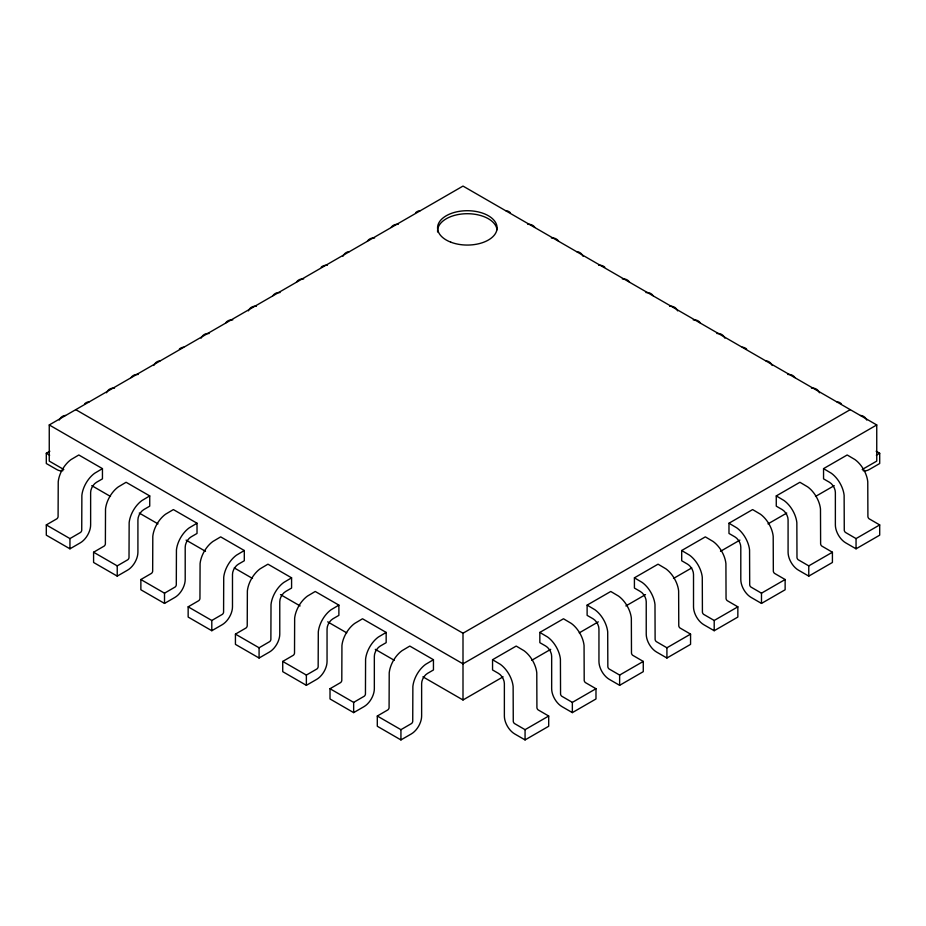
<?xml version="1.0" encoding="UTF-8"?>
<svg xmlns="http://www.w3.org/2000/svg" width="926" height="926" viewBox="0 0 926 926"><rect width="100%" height="100%" fill="white"/><g stroke="black" fill="none" stroke-linecap="round" stroke-linejoin="round"><path stroke-width="1.39" d="M63.801 469.505L49.252 461.102L49.252 424.953L463 186.08L876.748 424.953L876.748 461.102L862.199 469.505M62.945 470.639A14.631 8.45 60 0 1 56.648 469.482L46.3 463.509L46.3 453.265L49.842 451.217M102.45 468.625L94.614 473.279A20.928 12.084 -60 0 0 81.87 495.341L81.731 530.285A2.06 1.192 -60 0 1 80.481 532.462L69.948 538.585L46.3 524.926L46.3 535.17L69.948 548.817L80.284 542.844A14.631 8.45 -60 0 0 90.632 524.926L90.632 492.516A8.357 4.827 -60 0 1 96.535 482.272L102.45 478.858L102.45 468.625L78.814 454.979L70.966 459.62A20.928 12.084 -60 0 0 58.234 481.694L58.095 516.639A2.06 1.192 -60 0 1 56.833 518.815L46.3 524.926M149.734 495.919L141.898 500.572A20.928 12.084 -60 0 0 129.154 522.634L129.015 557.591A2.06 1.192 -60 0 1 127.765 559.767L117.232 565.879L93.584 552.232L93.584 562.464L117.232 576.122L127.568 570.15A14.631 8.45 -60 0 0 137.916 552.232L137.916 519.81A8.357 4.827 -60 0 1 143.831 509.578L149.734 506.163L149.734 495.919L126.098 482.272L118.25 486.926A20.928 12.084 -60 0 0 105.518 508.987L105.379 543.932A2.06 1.192 -60 0 1 104.117 546.109L93.584 552.232M197.018 523.225L189.182 527.878A20.928 12.084 -60 0 0 176.438 549.94L176.299 584.885A2.06 1.192 -60 0 1 175.049 587.061L164.515 593.184L140.868 579.526L140.868 589.769L164.515 603.416L174.852 597.444A14.631 8.45 -60 0 0 185.2 579.526L185.2 547.116A8.357 4.827 -60 0 1 191.115 536.872L197.018 533.457L197.018 523.225L173.382 509.578L165.534 514.219A20.928 12.084 -60 0 0 152.802 536.293L152.663 571.238A2.06 1.192 -60 0 1 151.401 573.414L140.868 579.526M244.302 550.519L236.466 555.172A20.928 12.084 -60 0 0 223.722 577.234L223.583 612.19A2.06 1.192 -60 0 1 222.333 614.366L211.799 620.478L188.152 606.831L188.152 617.063L211.799 630.722L222.136 624.749A14.631 8.45 -60 0 0 232.484 606.831L232.484 574.409A8.357 4.827 -60 0 1 238.399 564.177L244.302 560.762L244.302 550.519L220.666 536.872L212.818 541.525A20.928 12.084 -60 0 0 200.085 563.587L199.947 598.532A2.06 1.192 -60 0 1 198.685 600.708L188.152 606.831M291.586 577.824L283.75 582.477A20.928 12.084 -60 0 0 271.017 604.539L270.878 639.484A2.06 1.192 -60 0 1 269.616 641.66L259.083 647.783L235.435 634.125L235.435 644.369L259.083 658.016L269.431 652.043A14.631 8.45 -60 0 0 279.768 634.125L279.768 601.715A8.357 4.827 -60 0 1 285.683 591.471L291.586 588.056L291.586 577.824L267.95 564.177L260.102 568.83A20.928 12.084 -60 0 0 247.369 590.892L247.23 625.837A2.06 1.192 -60 0 1 245.969 628.013L235.435 634.125M338.881 605.118L331.033 609.771A20.928 12.084 -60 0 0 318.301 631.833L318.162 666.789A2.06 1.192 -60 0 1 316.9 668.966L306.367 675.077L282.731 661.43L282.731 671.663L306.367 685.321L316.715 679.348A14.631 8.45 -60 0 0 327.052 661.43L327.052 629.009A8.357 4.827 -60 0 1 332.966 618.776L338.881 615.362L338.881 605.118L315.234 591.471L307.397 596.124A20.928 12.084 -60 0 0 294.653 618.186L294.514 653.131A2.06 1.192 -60 0 1 293.264 655.307L282.731 661.43M386.165 632.423L378.317 637.076A20.928 12.084 -60 0 0 365.585 659.138L365.446 694.083A2.06 1.192 -60 0 1 364.184 696.259L353.651 702.383L330.015 688.724L330.015 698.968L353.651 712.615L363.999 706.642A14.631 8.45 -60 0 0 374.335 688.724L374.335 656.314A8.357 4.827 -60 0 1 380.25 646.07L386.165 642.656L386.165 632.423L362.517 618.776L354.681 623.429A20.928 12.084 -60 0 0 341.937 645.491L341.798 680.436A2.06 1.192 -60 0 1 340.548 682.612L330.015 688.724M75.758 409.651L463 633.222L850.242 409.651M433.449 659.717L425.601 664.37A20.928 12.084 -60 0 0 412.869 686.432L412.73 721.389A2.06 1.192 -60 0 1 411.468 723.565L400.935 729.676L377.299 716.029L377.299 726.262L400.935 739.92L411.283 733.948A14.631 8.45 -60 0 0 421.631 716.029L421.631 683.608A8.357 4.827 -60 0 1 427.534 673.376L433.449 669.961L433.449 659.717L409.801 646.07L401.965 650.723A20.928 12.084 -60 0 0 389.221 672.785L389.082 707.73A2.06 1.192 -60 0 1 387.832 709.906L377.299 716.029M876.748 424.953L463 663.826L49.252 424.953M492.551 659.717L516.199 646.07L524.035 650.723A20.928 12.084 60 0 1 536.779 672.785L536.918 707.73A2.06 1.192 60 0 0 538.168 709.906L548.701 716.029L548.701 726.262L525.065 739.92L514.717 733.948A14.631 8.45 60 0 1 504.369 716.029L504.369 683.608A8.357 4.827 60 0 0 498.466 673.376L492.551 669.961L492.551 659.717L500.399 664.37A20.928 12.084 60 0 1 513.131 686.432L513.27 721.389A2.06 1.192 60 0 0 514.532 723.565L525.065 729.676L548.701 716.029M539.835 632.423L563.483 618.776L571.319 623.429A20.928 12.084 60 0 1 584.063 645.491L584.202 680.436A2.06 1.192 60 0 0 585.452 682.612L595.985 688.724L595.985 698.968L572.349 712.615L562.001 706.642A14.631 8.45 60 0 1 551.664 688.724L551.664 656.314A8.357 4.827 60 0 0 545.75 646.07L539.835 642.656L539.835 632.423L547.683 637.076A20.928 12.084 60 0 1 560.415 659.138L560.554 694.083A2.06 1.192 60 0 0 561.816 696.259L572.349 702.383L595.985 688.724M587.119 605.118L610.766 591.471L618.603 596.124A20.928 12.084 60 0 1 631.347 618.186L631.486 653.131A2.06 1.192 60 0 0 632.736 655.307L643.269 661.43L643.269 671.663L619.633 685.321L609.285 679.348A14.631 8.45 60 0 1 598.948 661.43L598.948 629.009A8.357 4.827 60 0 0 593.034 618.776L587.119 615.362L587.119 605.118L594.967 609.771A20.928 12.084 60 0 1 607.699 631.833L607.838 666.789A2.06 1.192 60 0 0 609.1 668.966L619.633 675.077L643.269 661.43M634.414 577.824L658.05 564.177L665.898 568.83A20.928 12.084 60 0 1 678.631 590.892L678.77 625.837A2.06 1.192 60 0 0 680.031 628.013L690.565 634.125L690.565 644.369L666.917 658.016L656.569 652.043A14.631 8.45 60 0 1 646.232 634.125L646.232 601.715A8.357 4.827 60 0 0 640.317 591.471L634.414 588.056L634.414 577.824L642.25 582.477A20.928 12.084 60 0 1 654.983 604.539L655.122 639.484A2.06 1.192 60 0 0 656.384 641.66L666.917 647.783L690.565 634.125M681.698 550.519L705.334 536.872L713.182 541.525A20.928 12.084 60 0 1 725.915 563.587L726.053 598.532A2.06 1.192 60 0 0 727.315 600.708L737.848 606.831L737.848 617.063L714.201 630.722L703.864 624.749A14.631 8.45 60 0 1 693.516 606.831L693.516 574.409A8.357 4.827 60 0 0 687.601 564.177L681.698 560.762L681.698 550.519L689.534 555.172A20.928 12.084 60 0 1 702.278 577.234L702.417 612.19A2.06 1.192 60 0 0 703.667 614.366L714.201 620.478L737.848 606.831M728.982 523.225L752.618 509.578L760.466 514.219A20.928 12.084 60 0 1 773.198 536.293L773.337 571.238A2.06 1.192 60 0 0 774.599 573.414L785.132 579.526L785.132 589.769L761.485 603.416L751.148 597.444A14.631 8.45 60 0 1 740.8 579.526L740.8 547.116A8.357 4.827 60 0 0 734.885 536.872L728.982 533.457L728.982 523.225L736.818 527.878A20.928 12.084 60 0 1 749.562 549.94L749.701 584.885A2.06 1.192 60 0 0 750.951 587.061L761.485 593.184L785.132 579.526M776.266 495.919L799.902 482.272L807.75 486.926A20.928 12.084 60 0 1 820.482 508.987L820.621 543.932A2.06 1.192 60 0 0 821.883 546.109L832.416 552.232L832.416 562.464L808.768 576.122L798.432 570.15A14.631 8.45 60 0 1 788.084 552.232L788.084 519.81A8.357 4.827 60 0 0 782.169 509.578L776.266 506.163L776.266 495.919L784.102 500.572A20.928 12.084 60 0 1 796.846 522.634L796.985 557.591A2.06 1.192 60 0 0 798.235 559.767L808.768 565.879L832.416 552.232M823.55 468.625L847.186 454.979L855.034 459.62A20.928 12.084 60 0 1 867.766 481.694L867.905 516.639A2.06 1.192 60 0 0 869.167 518.815L879.7 524.926L879.7 535.17L856.052 548.817L845.716 542.844A14.631 8.45 60 0 1 835.368 524.926L835.368 492.516A8.357 4.827 60 0 0 829.465 482.272L823.55 478.858L823.55 468.625L831.386 473.279A20.928 12.084 60 0 1 844.13 495.341L844.269 530.285A2.06 1.192 60 0 0 845.519 532.462L856.052 538.585L879.7 524.926M876.343 455.198L879.7 453.265L879.7 463.509L869.352 469.482A14.631 8.45 -60 0 1 863.055 470.639M422.904 676.825L463 699.975L503.096 676.825M531.744 660.284L550.704 649.346M579.248 632.863L598.312 621.855M625.883 605.94L645.503 594.608M673.491 578.449L691.745 567.916M720.497 551.317L739.897 540.113M768.001 523.885L786.741 513.062M815.493 496.463L834.245 485.641M876.158 451.217L879.7 453.265M46.3 453.265L49.657 455.198M91.755 485.641L110.507 496.463M139.259 513.062L157.999 523.885M186.103 540.113L205.503 551.317M234.255 567.916L252.509 578.449M280.497 594.608L300.117 605.94M327.688 621.855L346.752 632.863M375.296 649.346L394.256 660.284M856.052 538.585L856.052 548.817M808.768 565.879L808.768 576.122M761.485 593.184L761.485 603.416M714.201 620.478L714.201 630.722M666.917 647.783L666.917 658.016M619.633 675.077L619.633 685.321M572.349 702.383L572.349 712.615M525.065 729.676L525.065 739.92M463 633.222L463 699.975M400.935 729.676L400.935 739.92M353.651 702.383L353.651 712.615M306.367 675.077L306.367 685.321M259.083 647.783L259.083 658.016M211.799 620.478L211.799 630.722M164.515 593.184L164.515 603.416M117.232 565.879L117.232 576.122M69.948 538.585L69.948 548.817M179.378 349.067A20.928 12.084 60 0 1 183.718 347.181M153.797 365.469A20.928 12.084 60 0 1 160.071 360.827M622.341 278.946A20.928 12.084 -60 0 1 629.495 282.06M598.694 265.299A20.928 12.084 -60 0 1 604.771 267.174M765.929 360.827A20.928 12.084 -60 0 1 772.203 365.469M742.282 347.181A20.928 12.084 -60 0 1 746.622 349.067M811.477 388.144A20.928 12.084 -60 0 1 819.487 392.774M787.841 374.498A20.928 12.084 -60 0 1 794.983 377.611M860.497 415.427A20.928 12.084 -60 0 1 866.771 420.068M836.861 401.78A20.928 12.084 -60 0 1 841.202 403.667M716.909 333.545A20.928 12.084 -60 0 1 724.919 338.175M693.261 319.898A20.928 12.084 -60 0 1 700.415 323.012M669.625 306.251A20.928 12.084 -60 0 1 677.635 310.87M645.978 292.593A20.928 12.084 -60 0 1 653.131 295.707M437.639 232.021A29.759 17.177 0 0 1 465.373 213.744A29.759 17.177 0 0 1 497.019 229.752M225.585 323.012A20.928 12.084 60 0 1 232.739 319.898M201.081 338.175A20.928 12.084 60 0 1 209.091 333.545M321.229 267.174A20.928 12.084 60 0 1 327.306 265.299M296.505 282.06A20.928 12.084 60 0 1 303.659 278.946M576.794 251.629A20.928 12.084 -60 0 1 583.056 256.271M551.41 237.994A20.928 12.084 -60 0 1 558.563 241.107M272.869 295.707A20.928 12.084 60 0 1 280.022 292.593M248.365 310.87A20.928 12.084 60 0 1 256.375 306.251M367.437 241.107A20.928 12.084 60 0 1 374.59 237.994M342.944 256.271A20.928 12.084 60 0 1 349.206 251.629M131.017 377.611A20.928 12.084 60 0 1 138.159 374.498M106.513 392.774A20.928 12.084 60 0 1 114.523 388.144M84.798 403.667A20.928 12.084 60 0 1 89.139 401.78M59.229 420.068A20.928 12.084 60 0 1 65.503 415.427M415.797 212.575A20.928 12.084 60 0 1 420.138 210.688M391.085 227.46A20.928 12.084 60 0 1 398.226 224.347M527.774 224.347A20.928 12.084 -60 0 1 534.915 227.46M505.862 210.688A20.928 12.084 -60 0 1 510.203 212.575M450.8 242.172A29.759 17.177 0 0 0 497.019 229A29.759 17.177 0 0 0 454.157 212.482A29.759 17.177 0 0 0 450.8 242.172"/></g></svg>
